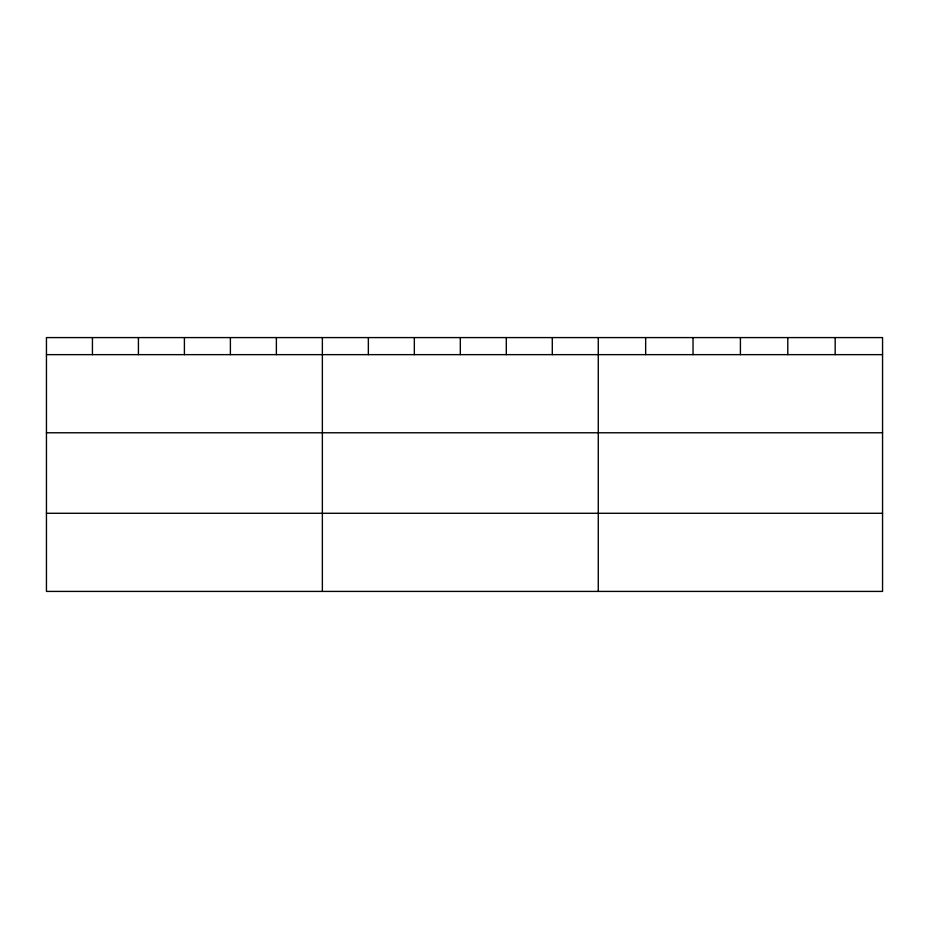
<?xml version="1.0" encoding="UTF-8"?>
<svg xmlns="http://www.w3.org/2000/svg" width="929" height="929" viewBox="0 0 929 929"><rect width="100%" height="100%" fill="white"/><g stroke="black" fill="none" stroke-linecap="round" stroke-linejoin="round"><path stroke-width="1.39" d="M882.55 432.775L882.55 337.587L46.45 337.587L46.45 591.413L882.55 591.413L882.55 432.775L46.45 432.775M46.45 354.646L882.55 354.646M46.45 513.284L882.55 513.284M835.171 337.587L835.171 354.646M787.792 337.587L787.792 354.646M740.413 337.587L740.413 354.646M693.034 337.587L693.034 354.646M645.655 337.587L645.655 354.646M598.276 337.587L598.276 591.413M552.29 337.587L552.29 354.646M506.305 337.587L506.305 354.646M460.319 337.587L460.319 354.646M414.334 337.587L414.334 354.646M368.348 337.587L368.348 354.646M322.363 337.587L322.363 591.413M276.377 337.587L276.377 354.646M230.392 337.587L230.392 354.646M184.406 337.587L184.406 354.646M138.421 337.587L138.421 354.646M92.435 337.587L92.435 354.646"/></g></svg>
